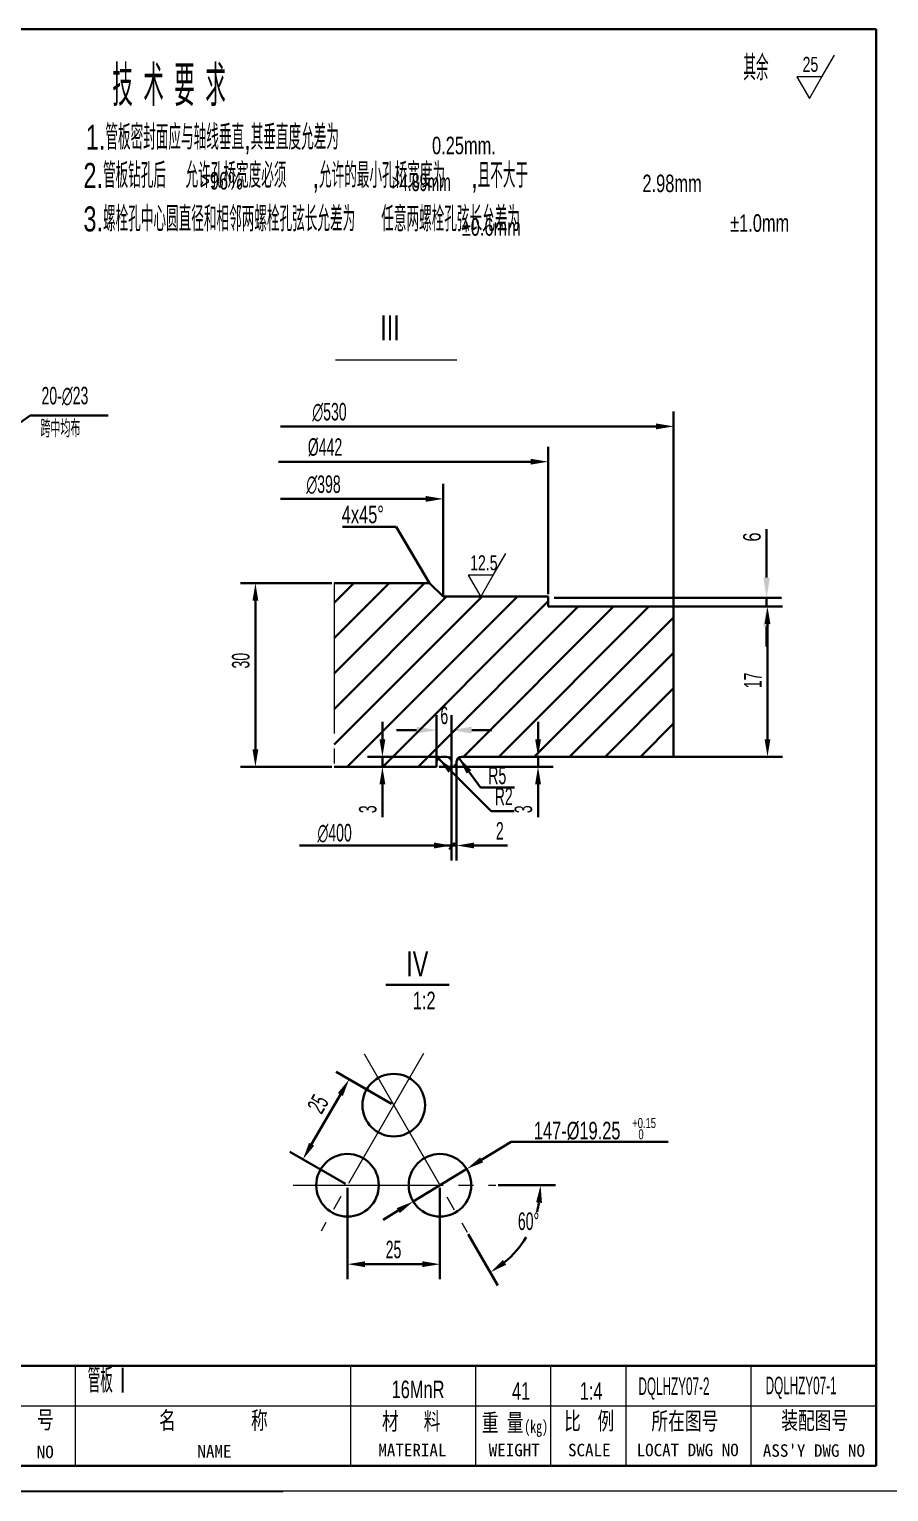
# Model space of a CAD drawing. Header units: millimetres. Extents: x 972 to 2699, y 36 to 635.
# Drawn here: x 2104.2 to 2276, y 40.9 to 333.1 of the extents above; entities that cross this region are included whole.
import ezdxf

# ---------------------------------------------------------------- set-up
doc = ezdxf.new("R2010")
doc.units = ezdxf.units.MM
doc.header["$PDMODE"] = 66
doc.header["$PDSIZE"] = -5
doc.linetypes.add('EB_DASHDOT', pattern=[39, 30, -3, 3, -3])
doc.linetypes.add('EB_DASHDOTDOT', pattern=[45, 30, -3, 3, -3, 3, -3])
doc.layers.get('DEFPOINTS').update_dxf_attribs({"color": 2, "lineweight": 0})
for name, color, linetype, lineweight in [('2', 1, 'Continuous', 35), ('JD$0$主体层', 1, 'Continuous', 35), ('X', 2, 'Continuous', 0), ('中心线层', 2, 'EB_DASHDOT', 0), ('主体层', 1, 'Continuous', 35), ('剖面层', 2, 'Continuous', 0), ('双点划线层', 2, 'EB_DASHDOTDOT', 0), ('图块层', 2, 'Continuous', 0), ('尺寸层', 2, 'Continuous', 35), ('文字层', 2, 'Continuous', 0)]:
    doc.layers.add(name, color=color, linetype=linetype, lineweight=lineweight)
doc.styles.add('HZ', font='ACADTXT.SHX', dxfattribs={"width": 0.6, "bigfont": 'gbcbig.shx'})
doc.styles.get("Standard").update_dxf_attribs({"font": 'ACADTXT.SHX', "width": 0.7, "bigfont": 'gbcbig.shx'})
doc.styles.add('UserTxtStyle2', font='', dxfattribs={"width": 0.7})
doc.styles.add('UserTxtStyle3', font='')
doc.styles.add('UserTxtStyle4', font='ACADTXT.SHX', dxfattribs={"width": 0.5, "bigfont": 'gbcbig.shx'})
doc.styles.get('UserTxtStyle2').set_extended_font_data('FangSong_GB2312')
doc.styles.get('UserTxtStyle3').set_extended_font_data('FangSong_GB2312')
doc.dimstyles.new('STANDARD$0', dxfattribs={"dimtxt": 3.5, "dimasz": 4, "dimexe": 3, "dimexo": 0.5, "dimgap": 0.8, "dimtad": 1, "dimzin": 0, "dimdsep": 46, "dimtxsty": 'Standard', "dimcen": 0, "dimdle": 8, "dimadec": 0, "dimazin": 0, "dimtfac": 1, "dimtmove": 0, "dimatfit": 0, "dimfxl": 0, "dimtolj": 1, "dimtzin": 0, "dimarcsym": 0})
doc.dimstyles.new('UserStyle1', dxfattribs={"dimtxt": 3.5, "dimasz": 3.5, "dimexe": 3, "dimexo": 0.5, "dimgap": 0.8, "dimtad": 1, "dimdsep": 46, "dimtxsty": 'HZ', "dimcen": 0, "dimdle": 7, "dimadec": 0, "dimazin": 0, "dimtfac": 1, "dimtmove": 0, "dimatfit": 0, "dimfxl": 0, "dimtolj": 1, "dimtzin": 0, "dimarcsym": 0})
doc.dimstyles.new('UserStyle4', dxfattribs={"dimtxt": 3.5, "dimasz": 4, "dimexe": 3, "dimexo": 0.5, "dimgap": 0.8, "dimtad": 1, "dimdsep": 46, "dimtxsty": 'HZ', "dimcen": 0, "dimdle": 8, "dimadec": 0, "dimazin": 0, "dimtfac": 1, "dimtofl": 0, "dimtmove": 0, "dimatfit": 0, "dimfxl": 0, "dimtolj": 1, "dimtzin": 0, "dimarcsym": 0})

# ---------------------------------------------------------------- blocks, each defined once
blk = doc.blocks.new('*D5')
at = {"layer": '尺寸层', "linetype": 'Continuous', "lineweight": 35}
for points in [[(2149.41, 222.39), (2150, 218.89), (2148.83, 218.89)], [(2149.41, 185.72), (2150, 189.22), (2148.83, 189.22)]]:
    blk.add_hatch(color=0, dxfattribs=at).paths.add_polyline_path(points, flags=0)
at = {"layer": '尺寸层', "color": 0, "linetype": 'Continuous', "lineweight": 35}
for p, q in [((2164.66, 222.39), (2146.41, 222.39)), ((2149.41, 218.89), (2149.41, 189.22)), ((2164.66, 185.72), (2146.41, 185.72))]:
    blk.add_line(p, q, dxfattribs=at)
at = {"layer": '尺寸层', "color": 0, "linetype": 'Continuous', "lineweight": 35, "insert": (2144.72, 205.35), "char_height": 3.5, "attachment_point": 1, "rotation": 90, "style": 'HZ'}
blk.add_mtext('30', dxfattribs=at)
blk = doc.blocks.new('*D7')
at = {"layer": '尺寸层', "linetype": 'Continuous', "lineweight": 35}
for points in [[(2167.81, 86.34), (2171.31, 85.76), (2171.31, 86.93)], [(2186.29, 86.34), (2182.79, 85.76), (2182.79, 86.93)]]:
    blk.add_hatch(color=0, dxfattribs=at).paths.add_polyline_path(points, flags=0)
at = {"layer": '尺寸层', "color": 0, "linetype": 'Continuous', "lineweight": 35}
for p, q in [((2167.81, 101.62), (2167.81, 83.34)), ((2186.29, 101.62), (2186.29, 83.34)), ((2171.31, 86.34), (2182.79, 86.34))]:
    blk.add_line(p, q, dxfattribs=at)
at = {"layer": '尺寸层', "color": 0, "linetype": 'Continuous', "lineweight": 35, "insert": (2175.44, 91.03), "char_height": 3.5, "attachment_point": 1, "style": 'HZ'}
blk.add_mtext('25', dxfattribs=at)
blk = doc.blocks.new('*D8')
at = {"layer": '尺寸层', "linetype": 'Continuous', "lineweight": 35}
for points in [[(2168.13, 123.27), (2166.88, 119.94), (2165.87, 120.53)], [(2158.89, 107.27), (2161.15, 110.01), (2160.13, 110.59)]]:
    blk.add_hatch(color=0, dxfattribs=at).paths.add_polyline_path(points, flags=0)
at = {"layer": '尺寸层', "color": 0, "linetype": 'Continuous', "lineweight": 35}
for p, q in [((2176.62, 118.37), (2165.53, 124.77)), ((2160.64, 110.3), (2166.38, 120.24)), ((2167.38, 102.37), (2156.29, 108.77))]:
    blk.add_line(p, q, dxfattribs=at)
at = {"layer": '尺寸层', "color": 0, "linetype": 'Continuous', "lineweight": 35, "insert": (2159.6, 117.88), "char_height": 3.5, "attachment_point": 1, "rotation": 60, "style": 'HZ'}
blk.add_mtext('25', dxfattribs=at)
blk = doc.blocks.new('*D9')
at = {"layer": '尺寸层', "linetype": 'Continuous', "lineweight": 35}
for points in [[(2205.88, 187.72), (2206.47, 191.22), (2205.3, 191.22)], [(2205.88, 185.72), (2206.47, 182.22), (2205.3, 182.22)]]:
    blk.add_hatch(color=0, dxfattribs=at).paths.add_polyline_path(points, flags=0)
at = {"layer": '尺寸层', "color": 0, "linetype": 'Continuous', "lineweight": 35}
for p, q in [((2205.88, 191.22), (2205.88, 194.72)), ((2191.48, 187.72), (2208.88, 187.72)), ((2205.88, 187.72), (2205.88, 185.72)), ((2186.12, 185.72), (2208.88, 185.72)), ((2205.88, 182.22), (2205.88, 175.63))]:
    blk.add_line(p, q, dxfattribs=at)
at = {"layer": '尺寸层', "color": 0, "linetype": 'Continuous', "lineweight": 35, "insert": (2201.2, 176.45), "char_height": 3.5, "attachment_point": 1, "rotation": 90, "style": 'HZ'}
blk.add_mtext('3', dxfattribs=at)
blk = doc.blocks.new('*D10')
at = {"layer": '尺寸层', "linetype": 'Continuous', "lineweight": 35}
for points in [[(2174.79, 187.71), (2175.37, 191.21), (2174.2, 191.21)], [(2174.79, 185.72), (2175.37, 182.22), (2174.2, 182.22)]]:
    blk.add_hatch(color=0, dxfattribs=at).paths.add_polyline_path(points, flags=0)
at = {"layer": '尺寸层', "color": 0, "linetype": 'Continuous', "lineweight": 35}
for p, q in [((2174.79, 191.21), (2174.79, 194.71)), ((2186.12, 187.71), (2171.79, 187.71)), ((2174.79, 187.71), (2174.79, 185.72)), ((2180.46, 185.72), (2171.79, 185.72)), ((2174.79, 182.22), (2174.79, 175.63))]:
    blk.add_line(p, q, dxfattribs=at)
at = {"layer": '尺寸层', "color": 0, "linetype": 'Continuous', "lineweight": 35, "insert": (2170.1, 176.45), "char_height": 3.5, "attachment_point": 1, "rotation": 90, "style": 'HZ'}
blk.add_mtext('3', dxfattribs=at)
blk = doc.blocks.new('*D12')
at = {"layer": '尺寸层', "linetype": 'Continuous', "lineweight": 35}
for points in [[(2251.55, 219.5), (2252.21, 223.5), (2250.88, 223.5)], [(2251.55, 217.72), (2252.21, 213.72), (2250.88, 213.72)]]:
    blk.add_hatch(color=0, dxfattribs=at).paths.add_polyline_path(points, flags=0)
at = {"layer": '尺寸层', "color": 0, "linetype": 'Continuous', "lineweight": 35}
for p, q in [((2251.55, 223.5), (2251.55, 233.19)), ((2209.12, 219.5), (2254.55, 219.5)), ((2251.55, 217.72), (2251.55, 219.5)), ((2209.12, 217.72), (2254.55, 217.72)), ((2251.55, 213.72), (2251.55, 209.72))]:
    blk.add_line(p, q, dxfattribs=at)
at = {"layer": '尺寸层', "color": 0, "linetype": 'Continuous', "lineweight": 35, "insert": (2246.86, 230.7), "char_height": 3.5, "attachment_point": 1, "rotation": 90}
blk.add_mtext('6', dxfattribs=at)
blk = doc.blocks.new('CAXBLOCK4', base_point=(2194.42, 219.65))
at = {"layer": '图块层', "linetype": 'Continuous', "lineweight": 0}
for p, q in [((2196.92, 223.98), (2199.42, 228.31)), ((2191.92, 223.98), (2194.42, 219.65)), ((2196.92, 223.98), (2191.92, 223.98)), ((2194.42, 219.65), (2196.92, 223.98))]:
    blk.add_line(p, q, dxfattribs=at)
at = {"layer": '图块层', "linetype": 'Continuous', "lineweight": 0, "insert": (2192.32, 227.98), "char_height": 3, "attachment_point": 1}
blk.add_mtext('12.5', dxfattribs=at)
blk = doc.blocks.new('CAXBLOCK6', base_point=(2260.09, 319.22))
at = {"layer": '图块层', "linetype": 'Continuous', "lineweight": 0}
for p, q in [((2262.59, 323.55), (2265.09, 327.88)), ((2257.59, 323.55), (2260.09, 319.22)), ((2262.59, 323.55), (2257.59, 323.55)), ((2260.09, 319.22), (2262.59, 323.55))]:
    blk.add_line(p, q, dxfattribs=at)
at = {"layer": '图块层', "linetype": 'Continuous', "lineweight": 0, "insert": (2258.74, 327.55), "char_height": 3, "attachment_point": 1}
blk.add_mtext('25', dxfattribs=at)
blk = doc.blocks.new('*D42')
at = {"layer": '尺寸层', "linetype": 'Continuous', "lineweight": 35}
for points in [[(2185.62, 193.05), (2181.62, 192.38), (2181.62, 193.72)], [(2188.62, 193.05), (2192.62, 192.38), (2192.62, 193.72)]]:
    blk.add_hatch(color=0, dxfattribs=at).paths.add_polyline_path(points, flags=0)
at = {"layer": '尺寸层', "color": 0, "linetype": 'Continuous', "lineweight": 35}
for p, q in [((2185.62, 186.22), (2185.62, 196.05)), ((2188.62, 186.22), (2188.62, 196.05)), ((2181.62, 193.05), (2177.62, 193.05)), ((2192.62, 193.05), (2196.62, 193.05))]:
    blk.add_line(p, q, dxfattribs=at)
at = {"layer": '尺寸层', "color": 0, "linetype": 'Continuous', "lineweight": 35, "insert": (2186.37, 197.74), "char_height": 3.5, "attachment_point": 1, "style": 'HZ'}
blk.add_mtext('6', dxfattribs=at)
blk = doc.blocks.new('*D125')
at = {"layer": '尺寸层', "linetype": 'Continuous', "lineweight": 35}
for points in [[(2149.41, 222.39), (2150, 218.89), (2148.83, 218.89)], [(2149.41, 185.72), (2150, 189.22), (2148.83, 189.22)]]:
    blk.add_hatch(color=0, dxfattribs=at).paths.add_polyline_path(points, flags=0)
at = {"layer": '尺寸层', "color": 0, "linetype": 'Continuous', "lineweight": 35}
for p, q in [((2164.66, 222.39), (2146.41, 222.39)), ((2149.41, 218.89), (2149.41, 189.22)), ((2164.66, 185.72), (2146.41, 185.72))]:
    blk.add_line(p, q, dxfattribs=at)
at = {"layer": '尺寸层', "color": 0, "linetype": 'Continuous', "lineweight": 35, "insert": (2144.72, 205.35), "char_height": 3.5, "attachment_point": 1, "rotation": 90, "style": 'HZ'}
blk.add_mtext('30', dxfattribs=at)
blk = doc.blocks.new('*D127')
at = {"layer": '尺寸层', "linetype": 'Continuous', "lineweight": 35}
for points in [[(2167.81, 86.34), (2171.31, 85.76), (2171.31, 86.93)], [(2186.29, 86.34), (2182.79, 85.76), (2182.79, 86.93)]]:
    blk.add_hatch(color=0, dxfattribs=at).paths.add_polyline_path(points, flags=0)
at = {"layer": '尺寸层', "color": 0, "linetype": 'Continuous', "lineweight": 35}
for p, q in [((2167.81, 101.62), (2167.81, 83.34)), ((2186.29, 101.62), (2186.29, 83.34)), ((2171.31, 86.34), (2182.79, 86.34))]:
    blk.add_line(p, q, dxfattribs=at)
at = {"layer": '尺寸层', "color": 0, "linetype": 'Continuous', "lineweight": 35, "insert": (2175.44, 91.03), "char_height": 3.5, "attachment_point": 1, "style": 'HZ'}
blk.add_mtext('25', dxfattribs=at)
blk = doc.blocks.new('*D128')
at = {"layer": '尺寸层', "linetype": 'Continuous', "lineweight": 35}
for points in [[(2168.13, 123.27), (2166.88, 119.94), (2165.87, 120.53)], [(2158.89, 107.27), (2161.15, 110.01), (2160.13, 110.59)]]:
    blk.add_hatch(color=0, dxfattribs=at).paths.add_polyline_path(points, flags=0)
at = {"layer": '尺寸层', "color": 0, "linetype": 'Continuous', "lineweight": 35}
for p, q in [((2176.62, 118.37), (2165.53, 124.77)), ((2160.64, 110.3), (2166.38, 120.24)), ((2167.38, 102.37), (2156.29, 108.77))]:
    blk.add_line(p, q, dxfattribs=at)
at = {"layer": '尺寸层', "color": 0, "linetype": 'Continuous', "lineweight": 35, "insert": (2159.6, 117.88), "char_height": 3.5, "attachment_point": 1, "rotation": 60, "style": 'HZ'}
blk.add_mtext('25', dxfattribs=at)
blk = doc.blocks.new('*D129')
at = {"layer": '尺寸层', "linetype": 'Continuous', "lineweight": 35}
for points in [[(2205.88, 187.72), (2206.47, 191.22), (2205.3, 191.22)], [(2205.88, 185.72), (2206.47, 182.22), (2205.3, 182.22)]]:
    blk.add_hatch(color=0, dxfattribs=at).paths.add_polyline_path(points, flags=0)
at = {"layer": '尺寸层', "color": 0, "linetype": 'Continuous', "lineweight": 35}
for p, q in [((2205.88, 191.22), (2205.88, 194.72)), ((2191.48, 187.72), (2208.88, 187.72)), ((2205.88, 187.72), (2205.88, 185.72)), ((2186.12, 185.72), (2208.88, 185.72)), ((2205.88, 182.22), (2205.88, 175.63))]:
    blk.add_line(p, q, dxfattribs=at)
at = {"layer": '尺寸层', "color": 0, "linetype": 'Continuous', "lineweight": 35, "insert": (2201.2, 176.45), "char_height": 3.5, "attachment_point": 1, "rotation": 90, "style": 'HZ'}
blk.add_mtext('3', dxfattribs=at)
blk = doc.blocks.new('*D130')
at = {"layer": '尺寸层', "linetype": 'Continuous', "lineweight": 35}
for points in [[(2174.79, 187.71), (2175.37, 191.21), (2174.2, 191.21)], [(2174.79, 185.72), (2175.37, 182.22), (2174.2, 182.22)]]:
    blk.add_hatch(color=0, dxfattribs=at).paths.add_polyline_path(points, flags=0)
at = {"layer": '尺寸层', "color": 0, "linetype": 'Continuous', "lineweight": 35}
for p, q in [((2174.79, 191.21), (2174.79, 194.71)), ((2186.12, 187.71), (2171.79, 187.71)), ((2174.79, 187.71), (2174.79, 185.72)), ((2180.46, 185.72), (2171.79, 185.72)), ((2174.79, 182.22), (2174.79, 175.63))]:
    blk.add_line(p, q, dxfattribs=at)
at = {"layer": '尺寸层', "color": 0, "linetype": 'Continuous', "lineweight": 35, "insert": (2170.1, 176.45), "char_height": 3.5, "attachment_point": 1, "rotation": 90, "style": 'HZ'}
blk.add_mtext('3', dxfattribs=at)
blk = doc.blocks.new('*D132')
at = {"layer": '尺寸层', "linetype": 'Continuous', "lineweight": 35}
for points in [[(2251.55, 219.5), (2252.21, 223.5), (2250.88, 223.5)], [(2251.55, 217.72), (2252.21, 213.72), (2250.88, 213.72)]]:
    blk.add_hatch(color=0, dxfattribs=at).paths.add_polyline_path(points, flags=0)
at = {"layer": '尺寸层', "color": 0, "linetype": 'Continuous', "lineweight": 35}
for p, q in [((2251.55, 223.5), (2251.55, 233.19)), ((2209.12, 219.5), (2254.55, 219.5)), ((2251.55, 217.72), (2251.55, 219.5)), ((2209.12, 217.72), (2254.55, 217.72)), ((2251.55, 213.72), (2251.55, 209.72))]:
    blk.add_line(p, q, dxfattribs=at)
at = {"layer": '尺寸层', "color": 0, "linetype": 'Continuous', "lineweight": 35, "insert": (2246.86, 230.7), "char_height": 3.5, "attachment_point": 1, "rotation": 90}
blk.add_mtext('6', dxfattribs=at)
blk = doc.blocks.new('CAXBLOCK49', base_point=(2194.42, 219.65))
at = {"layer": '图块层', "linetype": 'Continuous', "lineweight": 0}
for p, q in [((2196.92, 223.98), (2199.42, 228.31)), ((2191.92, 223.98), (2194.42, 219.65)), ((2196.92, 223.98), (2191.92, 223.98)), ((2194.42, 219.65), (2196.92, 223.98))]:
    blk.add_line(p, q, dxfattribs=at)
at = {"layer": '图块层', "linetype": 'Continuous', "lineweight": 0, "insert": (2192.32, 227.98), "char_height": 3, "attachment_point": 1}
blk.add_mtext('12.5', dxfattribs=at)
blk = doc.blocks.new('CAXBLOCK51', base_point=(2260.09, 319.22))
at = {"layer": '图块层', "linetype": 'Continuous', "lineweight": 0}
for p, q in [((2262.59, 323.55), (2265.09, 327.88)), ((2257.59, 323.55), (2260.09, 319.22)), ((2262.59, 323.55), (2257.59, 323.55)), ((2260.09, 319.22), (2262.59, 323.55))]:
    blk.add_line(p, q, dxfattribs=at)
at = {"layer": '图块层', "linetype": 'Continuous', "lineweight": 0, "insert": (2258.74, 327.55), "char_height": 3, "attachment_point": 1}
blk.add_mtext('25', dxfattribs=at)
blk = doc.blocks.new('*D162')
at = {"layer": '尺寸层', "linetype": 'Continuous', "lineweight": 35}
for points in [[(2185.62, 193.05), (2181.62, 192.38), (2181.62, 193.72)], [(2188.62, 193.05), (2192.62, 192.38), (2192.62, 193.72)]]:
    blk.add_hatch(color=0, dxfattribs=at).paths.add_polyline_path(points, flags=0)
at = {"layer": '尺寸层', "color": 0, "linetype": 'Continuous', "lineweight": 35}
for p, q in [((2185.62, 186.22), (2185.62, 196.05)), ((2188.62, 186.22), (2188.62, 196.05)), ((2181.62, 193.05), (2177.62, 193.05)), ((2192.62, 193.05), (2196.62, 193.05))]:
    blk.add_line(p, q, dxfattribs=at)
at = {"layer": '尺寸层', "color": 0, "linetype": 'Continuous', "lineweight": 35, "insert": (2186.37, 197.74), "char_height": 3.5, "attachment_point": 1, "style": 'HZ'}
blk.add_mtext('6', dxfattribs=at)

msp = doc.modelspace()

# ---------------------------------------------------------------- hatches: boundary and pattern name
at = {"layer": '尺寸层', "linetype": 'Continuous', "lineweight": 35}
for points in [[(2232.96428, 253.72214), (2229.46428, 253.1388), (2229.46428, 254.30547)], [(2232.96428, 253.72214), (2229.46428, 253.1388), (2229.46428, 254.30547)], [(2207.90028, 246.66662), (2204.40028, 246.08328), (2204.40028, 247.24995)], [(2207.90028, 246.66662), (2204.40028, 246.08328), (2204.40028, 247.24995)], [(2186.94028, 239.23975), (2183.44028, 238.65642), (2183.44028, 239.82309)], [(2186.94028, 239.23975), (2183.44028, 238.65642), (2183.44028, 239.82309)], [(2251.73077, 217.7227), (2252.31411, 214.2227), (2251.14744, 214.2227)], [(2251.73077, 217.7227), (2252.31411, 214.2227), (2251.14744, 214.2227)], [(2251.73077, 187.7227), (2252.31411, 191.2227), (2251.14744, 191.2227)], [(2251.73077, 187.7227), (2252.31411, 191.2227), (2251.14744, 191.2227)], [(2185.91186, 187.41645), (2187.9796, 184.53292), (2188.80303, 185.35941)], [(2185.91186, 187.41645), (2187.9796, 184.53292), (2188.80303, 185.35941)], [(2190.03143, 187.53095), (2191.62091, 184.35859), (2192.56386, 185.04558)], [(2190.03143, 187.53095), (2191.62091, 184.35859), (2192.56386, 185.04558)], [(2188.62028, 169.99009), (2185.12028, 169.40675), (2185.12028, 170.57342)], [(2188.62028, 169.99009), (2185.12028, 169.40675), (2185.12028, 170.57342)], [(2189.61742, 169.99009), (2193.11742, 169.40675), (2193.11742, 170.57342)], [(2189.61742, 169.99009), (2193.11742, 169.40675), (2193.11742, 170.57342)], [(2191.62492, 105.36618), (2194.9181, 106.68725), (2194.31164, 107.6839)], [(2191.62492, 105.36618), (2194.9181, 106.68725), (2194.31164, 107.6839)], [(2206.38724, 102.11727), (2206.66365, 98.57978), (2205.50141, 98.68134)], [(2206.38724, 102.11727), (2206.66365, 98.57978), (2205.50141, 98.68134)], [(2180.94651, 98.86836), (2178.25979, 96.55065), (2177.65333, 97.5473)], [(2180.94651, 98.86836), (2178.25979, 96.55065), (2177.65333, 97.5473)], [(2196.33647, 84.70884), (2198.86916, 87.19395), (2199.53824, 86.23821)], [(2196.33647, 84.70884), (2198.86916, 87.19395), (2199.53824, 86.23821)]]:
    msp.add_hatch(color=256, dxfattribs=at).paths.add_polyline_path(points, flags=0)

# ---------------------------------------------------------------- linework, layer by layer
at = {"layer": '2', "linetype": 'Continuous', "lineweight": 35}
msp.add_line((1883.1247, 46.06544), (2273.45655, 46.06544), dxfattribs=at)
msp.add_line((1883.1247, 46.06544), (2273.45655, 46.06544), dxfattribs=at)
at = {"layer": 'DEFPOINTS', "color": 0, "linetype": 'ByBlock', "lineweight": -2}
for p in [(2186.94028, 222.3867), (2186.94028, 222.3867), (2207.90028, 219.7227), (2207.90028, 219.7227), (2185.91186, 187.41645), (2185.91186, 187.41645), (2186.12028, 187.71065), (2186.12028, 187.71065), (2186.12028, 187.71065), (2186.12028, 187.71065), (2189.67886, 187.05994), (2189.67886, 187.05994), (2190.03143, 187.53095), (2190.03143, 187.53095), (2232.96428, 187.7227), (2232.96428, 187.7227), (2165.15706, 185.7227), (2165.15706, 185.7227), (2180.96428, 185.7227), (2180.96428, 185.7227), (2185.62028, 185.7227), (2185.62028, 185.7227), (2186.62028, 186.71065), (2186.62028, 186.71065), (2188.62028, 185.7227), (2188.62028, 185.7227), (2188.62028, 185.7227), (2188.62028, 185.7227), (2188.62028, 184.82569), (2188.62028, 184.82569), (2188.62028, 184.82569), (2188.62028, 184.82569), (2188.62028, 184.82569), (2188.62028, 184.82569), (2189.61742, 184.82253), (2189.61742, 184.82253), (2189.62028, 185.7227), (2189.62028, 185.7227), (2189.62028, 185.7227), (2189.62028, 185.7227), (2189.62028, 185.7227), (2189.62028, 185.7227), (2190.62028, 186.7227), (2190.62028, 186.7227), (2190.62028, 186.7227), (2190.62028, 186.7227), (2171.14105, 128.34861), (2171.14105, 128.34861), (2191.62492, 105.36618), (2191.62492, 105.36618), (2156.95511, 102.11727), (2156.95511, 102.11727), (2197.44417, 102.11727), (2197.44417, 102.11727), (2180.94651, 98.86836), (2180.94651, 98.86836), (2191.68835, 92.75964), (2191.68835, 92.75964), (2201.68437, 89.19626), (2201.68437, 89.19626)]:
    msp.add_point(p, dxfattribs=at)
at = {"layer": 'JD$0$主体层', "linetype": 'Continuous', "lineweight": 35}
for p, q in [((2093.20655, 333.06545), (2273.45655, 333.06545)), ((2093.20655, 333.06545), (2273.45655, 333.06545)), ((2273.45655, 333.06545), (2273.45655, 46.06545)), ((2273.45655, 333.06545), (2273.45655, 46.06545)), ((2093.45655, 66.06545), (2273.45655, 66.06545)), ((2093.45655, 66.06545), (2273.45655, 66.06545))]:
    msp.add_line(p, q, dxfattribs=at)
at = {"layer": 'X', "linetype": 'Continuous', "lineweight": 0}
msp.add_line((2165.39171, 267.05247), (2189.67298, 267.05247), dxfattribs=at)
msp.add_line((2165.39171, 267.05247), (2189.67298, 267.05247), dxfattribs=at)
at = {"layer": '中心线层', "linetype": 'EB_DASHDOT', "lineweight": 0}
for p, q in [((2182.99897, 128.42446), (2162.51561, 92.94625)), ((2182.99897, 128.42446), (2162.51561, 92.94625)), ((2171.14105, 128.34861), (2191.68835, 92.75964)), ((2171.14105, 128.34861), (2191.68835, 92.75964)), ((2156.95511, 102.11727), (2197.44417, 102.11727)), ((2156.95511, 102.11727), (2197.44417, 102.11727))]:
    msp.add_line(p, q, dxfattribs=at)
at = {"layer": '主体层', "linetype": 'Continuous', "lineweight": 35}
for p, q in [((2184.2224, 222.3867), (2165.15706, 222.3867)), ((2184.2224, 222.3867), (2165.15706, 222.3867)), ((2184.2224, 222.3867), (2186.89232, 219.71679)), ((2184.2224, 222.3867), (2186.89232, 219.71679)), ((2207.90028, 219.7227), (2186.94028, 219.7227)), ((2207.90028, 219.7227), (2186.94028, 219.7227)), ((2207.90028, 219.7227), (2207.90028, 217.7227)), ((2207.90028, 219.7227), (2207.90028, 217.7227)), ((2232.96428, 217.7227), (2207.90028, 217.7227)), ((2232.96428, 217.7227), (2207.90028, 217.7227)), ((2232.96428, 217.7227), (2232.96428, 187.7227)), ((2232.96428, 217.7227), (2232.96428, 187.7227)), ((2187.62028, 187.71065), (2186.62028, 187.71065)), ((2187.62028, 187.71065), (2186.62028, 187.71065)), ((2232.96428, 187.7227), (2190.62028, 187.7227)), ((2232.96428, 187.7227), (2190.62028, 187.7227)), ((2185.62028, 185.7227), (2165.15706, 185.7227)), ((2185.62028, 185.7227), (2165.15706, 185.7227)), ((2185.62028, 186.71065), (2185.62028, 185.7227)), ((2185.62028, 186.71065), (2185.62028, 185.7227)), ((2188.62028, 186.71065), (2188.62028, 185.7227)), ((2188.62028, 186.71065), (2188.62028, 185.7227)), ((2188.62028, 185.7227), (2189.61743, 185.7227)), ((2188.62028, 185.7227), (2189.61743, 185.7227)), ((2189.62028, 185.7227), (2189.62028, 186.7227)), ((2189.62028, 185.7227), (2189.62028, 186.7227))]:
    msp.add_line(p, q, dxfattribs=at)
for centre in [(2177.04811, 118.11727), (2177.04811, 118.11727), (2167.81051, 102.11727), (2167.81051, 102.11727), (2186.28571, 102.11727), (2186.28571, 102.11727)]:
    msp.add_circle(centre, 6.25, dxfattribs=at)
for centre, start, end in [((2186.62028, 186.71065), 90, 180), ((2186.62028, 186.71065), 90, 180), ((2187.62028, 186.71065), 0, 90), ((2187.62028, 186.71065), 0, 90), ((2190.62028, 186.7227), 90, 180), ((2190.62028, 186.7227), 90, 180)]:
    msp.add_arc(centre, 1, start, end, dxfattribs=at)
at = {"layer": '双点划线层', "linetype": 'EB_DASHDOTDOT', "lineweight": 0}
msp.add_line((2165.15706, 222.3867), (2165.15706, 185.7227), dxfattribs=at)
msp.add_line((2165.15706, 222.3867), (2165.15706, 185.7227), dxfattribs=at)
at = {"layer": '图块层', "linetype": 'Continuous', "lineweight": 0}
for p, q in [((2113.45655, 46.06545), (2113.45655, 66.06545)), ((2113.45655, 46.06545), (2113.45655, 66.06545)), ((2168.45655, 46.06545), (2168.45655, 66.06545)), ((2168.45655, 46.06545), (2168.45655, 66.06545)), ((2193.45655, 46.06545), (2193.45655, 66.06545)), ((2193.45655, 46.06545), (2193.45655, 66.06545)), ((2208.45655, 46.06545), (2208.45655, 66.06545)), ((2208.45655, 46.06545), (2208.45655, 66.06545)), ((2223.45655, 46.06545), (2223.45655, 66.06545)), ((2223.45655, 46.06545), (2223.45655, 66.06545)), ((2248.45655, 46.06545), (2248.45655, 66.06545)), ((2248.45655, 46.06545), (2248.45655, 66.06545)), ((2093.45655, 58.06545), (2273.45655, 58.06545)), ((2093.45655, 58.06545), (2273.45655, 58.06545)), ((1857.95655, 41.06545), (2698.95655, 41.06545)), ((1857.95655, 41.06545), (2698.95655, 41.06545)), ((2154.95655, 40.87981), (1857.95655, 40.87981)), ((2154.95655, 40.87981), (1857.95655, 40.87981))]:
    msp.add_line(p, q, dxfattribs=at)
at = {"layer": '尺寸层', "linetype": 'Continuous', "lineweight": 35}
for p, q in [((2104.43398, 255.89465), (2094.84199, 249.15354)), ((2104.43398, 255.89465), (2094.84199, 249.15354)), ((2104.43398, 255.89465), (2120.00439, 255.89465)), ((2104.43398, 255.89465), (2120.00439, 255.89465)), ((2232.96428, 217.7227), (2232.96428, 256.72214)), ((2232.96428, 217.7227), (2232.96428, 256.72214)), ((2229.46428, 253.72214), (2154.39389, 253.72214)), ((2229.46428, 253.72214), (2154.39389, 253.72214)), ((2207.90028, 220.2227), (2207.90028, 249.66662)), ((2207.90028, 220.2227), (2207.90028, 249.66662)), ((2204.40028, 246.66662), (2154.01488, 246.66662)), ((2204.40028, 246.66662), (2154.01488, 246.66662)), ((2186.89232, 219.71679), (2186.94028, 242.23975)), ((2186.89232, 219.71679), (2186.94028, 242.23975)), ((2183.44028, 239.23975), (2154.39389, 239.23975)), ((2183.44028, 239.23975), (2154.39389, 239.23975)), ((2177.53433, 233.64571), (2166.80056, 233.64571)), ((2177.53433, 233.64571), (2166.80056, 233.64571)), ((2184.2224, 222.3867), (2177.53433, 233.64571)), ((2184.2224, 222.3867), (2177.53433, 233.64571)), ((2169.07417, 222.3867), (2165.15706, 218.4696)), ((2176.14524, 222.3867), (2165.15706, 211.39853)), ((2183.2163, 222.3867), (2165.15706, 204.32746)), ((2169.07417, 222.3867), (2165.15706, 218.4696)), ((2176.14524, 222.3867), (2165.15706, 211.39853)), ((2183.2163, 222.3867), (2165.15706, 204.32746)), ((2194.69444, 219.7227), (2165.15706, 190.18533)), ((2187.62337, 219.7227), (2165.15706, 197.25639)), ((2194.69444, 219.7227), (2165.15706, 190.18533)), ((2187.62337, 219.7227), (2165.15706, 197.25639)), ((2201.76551, 219.7227), (2167.76551, 185.7227)), ((2201.76551, 219.7227), (2167.76551, 185.7227)), ((2207.90028, 218.7864), (2174.83658, 185.7227)), ((2207.90028, 218.7864), (2174.83658, 185.7227)), ((2213.90764, 217.7227), (2181.90764, 185.7227)), ((2213.90764, 217.7227), (2181.90764, 185.7227)), ((2220.97871, 217.7227), (2190.97871, 187.7227)), ((2220.97871, 217.7227), (2190.97871, 187.7227)), ((2228.04978, 217.7227), (2198.04978, 187.7227)), ((2228.04978, 217.7227), (2198.04978, 187.7227)), ((2233.46428, 217.7227), (2254.73077, 217.7227)), ((2233.46428, 217.7227), (2254.73077, 217.7227)), ((2232.96428, 215.56613), (2205.12085, 187.7227)), ((2232.96428, 215.56613), (2205.12085, 187.7227)), ((2251.73077, 214.2227), (2251.73077, 191.2227)), ((2251.73077, 214.2227), (2251.73077, 191.2227)), ((2232.96428, 208.49506), (2212.19191, 187.7227)), ((2232.96428, 208.49506), (2212.19191, 187.7227)), ((2232.96428, 201.42399), (2219.26298, 187.7227)), ((2232.96428, 201.42399), (2219.26298, 187.7227)), ((2232.96428, 194.35293), (2226.33405, 187.7227)), ((2232.96428, 194.35293), (2226.33405, 187.7227)), ((2196.51142, 176.85612), (2185.91186, 187.41645)), ((2196.51142, 176.85612), (2185.91186, 187.41645)), ((2194.36326, 181.58509), (2190.03143, 187.53095)), ((2194.36326, 181.58509), (2190.03143, 187.53095)), ((2232.96428, 187.7227), (2254.73077, 187.7227)), ((2232.96428, 187.7227), (2254.73077, 187.7227)), ((2188.62028, 185.7227), (2188.62028, 172.18079)), ((2188.62028, 185.7227), (2188.62028, 172.18079)), ((2188.62028, 184.32569), (2188.62028, 166.99009)), ((2188.62028, 184.32569), (2188.62028, 166.99009)), ((2189.62028, 186.36427), (2188.97871, 185.7227)), ((2189.62028, 186.36427), (2188.97871, 185.7227)), ((2189.61742, 185.7227), (2189.61742, 166.99009)), ((2189.61742, 185.7227), (2189.61742, 166.99009)), ((2194.36326, 181.58509), (2201.17901, 181.58509)), ((2194.36326, 181.58509), (2201.17901, 181.58509)), ((2201.12375, 176.86265), (2196.53228, 176.85615)), ((2201.12375, 176.86265), (2196.53228, 176.85615)), ((2182.12028, 169.99008), (2158.19528, 169.99008)), ((2182.12028, 169.99008), (2158.19528, 169.99008)), ((2182.12028, 169.99009), (2175.43361, 169.99009)), ((2182.12028, 169.99009), (2175.43361, 169.99009)), ((2185.12028, 169.99009), (2181.62028, 169.99009)), ((2185.12028, 169.99009), (2181.62028, 169.99009)), ((2188.62028, 169.99009), (2185.62028, 169.99009)), ((2188.62028, 169.99009), (2185.62028, 169.99009)), ((2189.25075, 170.54623), (2188.13724, 169.24856)), ((2189.25075, 170.54623), (2188.13724, 169.24856)), ((2188.62028, 169.99009), (2189.61742, 169.99009)), ((2188.62028, 169.99009), (2189.61742, 169.99009)), ((2192.12028, 169.99009), (2195.62028, 169.99009)), ((2192.12028, 169.99009), (2195.62028, 169.99009)), ((2193.11742, 169.99009), (2199.80409, 169.99009)), ((2193.11742, 169.99009), (2199.80409, 169.99009)), ((2175.48909, 142.12401), (2188.10835, 142.12401)), ((2175.48909, 142.12401), (2188.10835, 142.12401)), ((2194.61487, 107.18557), (2200.52074, 110.7793)), ((2194.61487, 107.18557), (2200.52074, 110.7793)), ((2200.52074, 110.7793), (2231.86397, 110.7793)), ((2200.52074, 110.7793), (2231.86397, 110.7793)), ((2180.94651, 98.86836), (2191.62492, 105.36618)), ((2180.94651, 98.86836), (2191.62492, 105.36618)), ((2197.94417, 102.11727), (2209.38724, 102.11727)), ((2197.94417, 102.11727), (2209.38724, 102.11727)), ((2177.95656, 97.04897), (2174.96661, 95.22958)), ((2177.95656, 97.04897), (2174.96661, 95.22958)), ((2191.93835, 92.32663), (2197.83647, 82.11077)), ((2191.93835, 92.32663), (2197.83647, 82.11077))]:
    msp.add_line(p, q, dxfattribs=at)
for start, end in [(344.7580317, 350.011233), (344.7580317, 350.011233), (309.988767, 328.8949959), (309.988767, 328.8949959)]:
    msp.add_arc((2186.28571, 102.11727), 20.10152, start, end, dxfattribs=at)

# ---------------------------------------------------------------- block references
for name, p in [('CAXBLOCK6', (2260.09351, 319.22187)), ('CAXBLOCK51', (2260.09351, 319.22187)), ('CAXBLOCK4', (2194.42111, 219.65327)), ('CAXBLOCK49', (2194.42111, 219.65327))]:
    msp.add_blockref(name, p, dxfattribs=at)

# ---------------------------------------------------------------- texts
at = {"layer": '剖面层', "linetype": 'Continuous', "lineweight": 0, "insert": (2180.85214, 140.78119), "char_height": 3.5, "attachment_point": 1}
msp.add_mtext('1:2', dxfattribs=at)
msp.add_mtext('1:2', dxfattribs=at)
at = {"layer": '图块层', "linetype": 'Continuous', "lineweight": 0, "attachment_point": 1}
for s, insert, char_height, style in [('件   号', (2097.42964, 57.02119), 3.5, 'UserTxtStyle2'), ('件   号', (2097.42964, 57.02119), 3.5, 'UserTxtStyle2'), ('名         称', (2130.17457, 56.90302), 3.5, 'UserTxtStyle2'), ('名         称', (2130.17457, 56.90302), 3.5, 'UserTxtStyle2'), ('材   料', (2174.6973, 56.73527), 3.5, 'UserTxtStyle2'), ('材   料', (2174.6973, 56.73527), 3.5, 'UserTxtStyle2'), ('重 量', (2194.62847, 56.42905), 3.5, 'UserTxtStyle2'), ('重 量', (2194.62847, 56.42905), 3.5, 'UserTxtStyle2'), ('比  例', (2211.08918, 56.77593), 3.5, 'UserTxtStyle2'), ('比  例', (2211.08918, 56.77593), 3.5, 'UserTxtStyle2'), ('所在图号', (2228.53153, 56.77593), 3.5, 'UserTxtStyle2'), ('所在图号', (2228.53153, 56.77593), 3.5, 'UserTxtStyle2'), ('装配图号', (2254.47267, 56.87755), 3.5, 'UserTxtStyle2'), ('装配图号', (2254.47267, 56.87755), 3.5, 'UserTxtStyle2'), ('(kg)', (2203.12403, 55.14884), 2.5, 'UserTxtStyle2'), ('(kg)', (2203.12403, 55.14884), 2.5, 'UserTxtStyle2'), ('NO', (2105.71854, 50.08921), 2.5, 'UserTxtStyle3'), ('NO', (2105.71854, 50.08921), 2.5, 'UserTxtStyle3'), ('NAME', (2137.8246, 50.21582), 2.5, 'UserTxtStyle3'), ('NAME', (2137.8246, 50.21582), 2.5, 'UserTxtStyle3'), ('MATERIAL', (2173.97149, 50.4606), 2.5, 'UserTxtStyle3'), ('MATERIAL', (2173.97149, 50.4606), 2.5, 'UserTxtStyle3'), ('WEIGHT', (2196.01711, 50.4606), 2.5, 'UserTxtStyle3'), ('WEIGHT', (2196.01711, 50.4606), 2.5, 'UserTxtStyle3'), ('SCALE', (2211.87163, 50.4606), 2.5, 'UserTxtStyle3'), ('SCALE', (2211.87163, 50.4606), 2.5, 'UserTxtStyle3'), ('LOCAT DWG NO', (2225.57609, 50.47749), 2.5, 'UserTxtStyle3'), ('LOCAT DWG NO', (2225.57609, 50.47749), 2.5, 'UserTxtStyle3'), ("ASS'Y DWG NO", (2250.80123, 50.35931), 2.5, 'UserTxtStyle3'), ("ASS'Y DWG NO", (2250.80123, 50.35931), 2.5, 'UserTxtStyle3')]:
    msp.add_mtext(s, dxfattribs=dict(at, insert=insert, char_height=char_height, style=style))
at = {"layer": '尺寸层', "linetype": 'Continuous', "lineweight": 35, "attachment_point": 1}
for s, insert, char_height in [('            技 术 要 求', (2095.55006, 325.8179), 8.1013289), ('            技 术 要 求', (2095.55006, 325.8179), 8.1013289), ('1.管板密封面应与轴线垂直,其垂直度允差为', (2115.53055, 313.97762), 5), ('1.管板密封面应与轴线垂直,其垂直度允差为', (2115.53055, 313.97762), 5), (' 0.25mm.', (2183.79228, 311.5909), 3.5), (' 0.25mm.', (2183.79228, 311.5909), 3.5), ('2.管板钻孔后   允许孔桥宽度必须    ,允许的最小孔桥宽度为    ,且不大于', (2115.04813, 306.36623), 5), ('2.管板钻孔后   允许孔桥宽度必须    ,允许的最小孔桥宽度为    ,且不大于', (2115.04813, 306.36623), 5), ('>96%', (2138.40541, 304.54888), 3.5), ('>96%', (2138.40541, 304.54888), 3.5), ('2.98mm', (2226.74526, 304.02367), 3.5), ('2.98mm', (2226.74526, 304.02367), 3.5), ('3.螺栓孔中心圆直径和相邻两螺栓孔弦长允差为    任意两螺栓孔弦长允差为  ', (2115.04813, 297.66707), 5), ('3.螺栓孔中心圆直径和相邻两螺栓孔弦长允差为    任意两螺栓孔弦长允差为  ', (2115.04813, 297.66707), 5), ('%%p0.6mm', (2190.6281, 295.30951), 3.5), ('%%p0.6mm', (2190.6281, 295.30951), 3.5), ('%%p1.0mm', (2244.263, 296.09733), 3.5), ('%%p1.0mm', (2244.263, 296.09733), 3.5), ('III', (2174.3515, 275.90675), 5), ('III', (2174.3515, 275.90675), 5), ('4x45%%d', (2166.65867, 237.87949), 3.5), ('4x45%%d', (2166.65867, 237.87949), 3.5), ('IV', (2179.53401, 148.84733), 5), ('IV', (2179.53401, 148.84733), 5), ('147-%%c19.25', (2205.04597, 114.78874), 3.5), ('147-%%c19.25', (2205.04597, 114.78874), 3.5), ('+0.15', (2224.70451, 115.54663), 2), ('+0.15', (2224.70451, 115.54663), 2), ('0', (2225.94467, 113.29681), 2), ('0', (2225.94467, 113.29681), 2)]:
    msp.add_mtext(s, dxfattribs=dict(at, insert=insert, char_height=char_height))
at = {"layer": '尺寸层', "linetype": 'Continuous', "lineweight": 35, "char_height": 3.5, "attachment_point": 1, "style": 'HZ'}
for s, insert in [('>4.89mm', (2176.6713, 304.23838)), ('>4.89mm', (2176.6713, 304.23838)), ('∅530', (2160.77636, 258.41103)), ('∅530', (2160.77636, 258.41103)), ('%%c442', (2159.88286, 251.3555)), ('%%c442', (2159.88286, 251.3555)), ('∅398', (2159.58611, 243.92864)), ('∅398', (2159.58611, 243.92864)), ('R5', (2195.94034, 185.74031)), ('R5', (2195.94034, 185.74031)), ('∅400', (2161.80478, 174.30031)), ('∅400', (2161.80478, 174.30031)), ('2', (2197.46075, 174.67898)), ('2', (2197.46075, 174.67898)), ('60%%D', (2201.8556, 96.68016)), ('60%%D', (2201.8556, 96.68016))]:
    msp.add_mtext(s, dxfattribs=dict(at, insert=insert))
for s, insert, rotation in [('20-∅23', (2106.65839, 261.5946), 0.3281717), ('20-∅23', (2106.65839, 261.5946), 0.3281717), ('跨中均布', (2106.44529, 255.01635), 0.3281717), ('跨中均布', (2106.44529, 255.01635), 0.3281717), ('17', (2247.04188, 201.41261), 90), ('17', (2247.04188, 201.41261), 90), ('\\A1;R2', (2197.22871, 181.54603), 0.0810872), ('\\A1;R2', (2197.22871, 181.54603), 0.0810872)]:
    msp.add_mtext(s, dxfattribs=dict(at, insert=insert, rotation=rotation))
at = {"layer": '文字层', "linetype": 'Continuous', "lineweight": 0, "attachment_point": 1}
for s, insert, char_height in [('其余', (2246.8906, 327.85322), 5), ('其余', (2246.8906, 327.85322), 5), (' 管板 I', (2114.59087, 65.66574), 5), (' 管板 I', (2114.59087, 65.66574), 5), ('16MnR', (2176.62017, 63.07996), 3.5), ('16MnR', (2176.62017, 63.07996), 3.5), ('41', (2200.66782, 62.74974), 3.5), ('41', (2200.66782, 62.74974), 3.5), ('1:4', (2214.20901, 62.74974), 3.5), ('1:4', (2214.20901, 62.74974), 3.5)]:
    msp.add_mtext(s, dxfattribs=dict(at, insert=insert, char_height=char_height))
at = {"layer": '文字层', "linetype": 'Continuous', "lineweight": 0, "char_height": 3.5, "attachment_point": 1, "style": 'UserTxtStyle4'}
for s, insert in [('DQLHZY07-2', (2225.95116, 63.71721)), ('DQLHZY07-2', (2225.95116, 63.71721)), ('DQLHZY07-1', (2251.3599, 63.86738)), ('DQLHZY07-1', (2251.3599, 63.86738))]:
    msp.add_mtext(s, dxfattribs=dict(at, insert=insert))

# ---------------------------------------------------------------- dimensions: what is measured, and where the dimension line sits
at = {"layer": '尺寸层', "linetype": 'Continuous', "lineweight": 35}
for base, p1, p2, angle, text, dimstyle, picture, middle in [((2251.54594, 231.57122), (2208.61843, 219.50455), (2208.61843, 217.7227), 90, '6', 'STANDARD$0', '*D12', (2250.92094, 231.57122)), ((2251.54594, 231.57122), (2208.61843, 219.50455), (2208.61843, 217.7227), 90, '6', 'STANDARD$0', '*D132', (2250.92094, 231.57122)), ((2149.41347, 206.77387), (2165.15706, 222.3867), (2165.15706, 185.7227), 90, '30', 'UserStyle1', '*D5', (2148.78847, 204.05469)), ((2149.41347, 206.77387), (2165.15706, 222.3867), (2165.15706, 185.7227), 90, '30', 'UserStyle1', '*D125', (2148.78847, 204.05469)), ((2174.78798, 177.12937), (2186.62028, 187.71065), (2180.96428, 185.7227), 90, '3', 'UserStyle1', '*D10', (2174.16298, 177.12937)), ((2174.78798, 177.12937), (2186.62028, 187.71065), (2180.96428, 185.7227), 90, '3', 'UserStyle1', '*D130', (2174.16298, 177.12937)), ((2205.88404, 177.12937), (2190.97871, 187.7227), (2185.62028, 185.7227), 90, '3', 'UserStyle1', '*D9', (2205.25904, 177.12937)), ((2205.88404, 177.12937), (2190.97871, 187.7227), (2185.62028, 185.7227), 90, '3', 'UserStyle1', '*D129', (2205.25904, 177.12937)), ((2164.37888, 116.77461), (2167.81051, 102.11727), (2177.04811, 118.11727), 60, '25', 'UserStyle1', '*D8', (2162.96751, 115.58005)), ((2164.37888, 116.77461), (2167.81051, 102.11727), (2177.04811, 118.11727), 60, '25', 'UserStyle1', '*D128', (2162.96751, 115.58005))]:
    dim = msp.add_linear_dim(base=base, p1=p1, p2=p2, angle=angle, text=text, dimstyle=dimstyle, dxfattribs=at)
    dim.commit()
    dim.dimension.update_dxf_attribs({"geometry": picture, "text_midpoint": middle})
for base, p1, p2, text, dimstyle, picture, middle in [((2187.12028, 193.04847), (2185.62028, 185.7227), (2188.62028, 185.7227), '6', 'UserStyle4', '*D42', (2187.12028, 193.67347)), ((2187.12028, 193.04847), (2185.62028, 185.7227), (2188.62028, 185.7227), '6', 'UserStyle4', '*D162', (2187.12028, 193.67347)), ((2176.86718, 86.34347), (2167.81051, 102.11727), (2186.28571, 102.11727), '25', 'UserStyle1', '*D7', (2177.04812, 86.96847)), ((2176.86718, 86.34347), (2167.81051, 102.11727), (2186.28571, 102.11727), '25', 'UserStyle1', '*D127', (2177.04812, 86.96847))]:
    dim = msp.add_linear_dim(base=base, p1=p1, p2=p2, text=text, dimstyle=dimstyle, dxfattribs=at)
    dim.commit()
    dim.dimension.update_dxf_attribs({"geometry": picture, "text_midpoint": middle})

doc.saveas('drawing.dxf')
